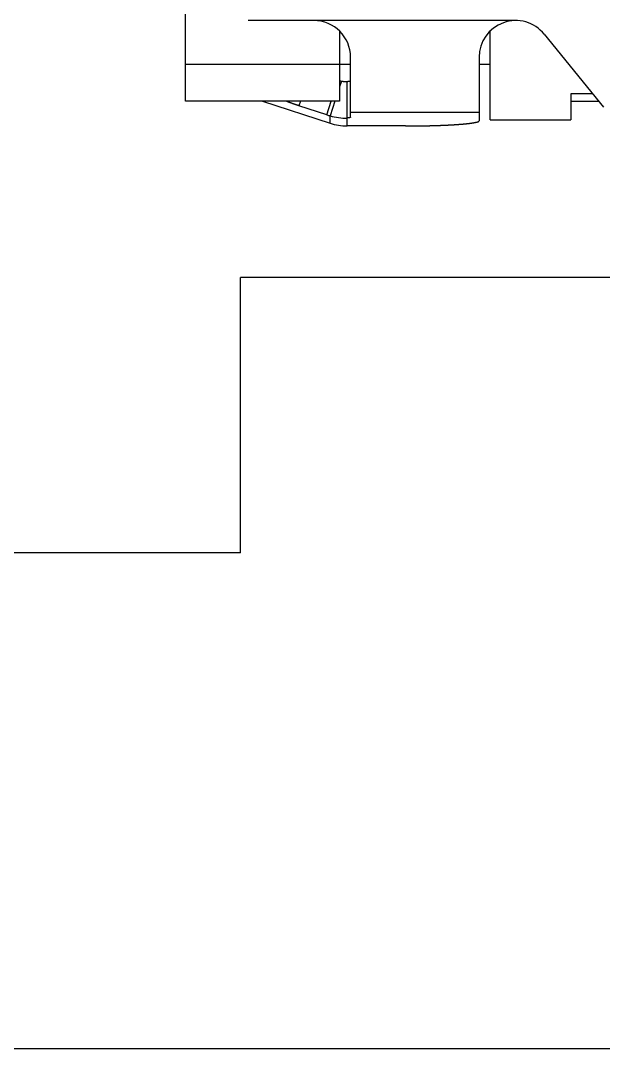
# Model space of a CAD drawing. Extents: x 16.7 to 47.9, y 2.6 to 52.9.
# Drawn here: x 27.831 to 29.419, y 45.071 to 47.871 of the extents above; entities that cross this region are included whole.
import ezdxf

# ---------------------------------------------------------------- set-up
doc = ezdxf.new("R2010")
doc.units = 0
doc.header["$LTSCALE"] = 16.335
doc.layers.get('0').update_dxf_attribs({"linetype": 'CONTINUOUS'})

msp = doc.modelspace()

# ---------------------------------------------------------------- linework, layer by layer
for p, q in [((28.2799, 47.6507), (28.2799, 48.5747)), ((29.1799, 47.8707), (28.4506, 47.8707)), ((28.6999, 47.8421), (28.6999, 47.6507)), ((29.1099, 47.6007), (29.1099, 47.8421)), ((29.2576, 47.8336), (29.4188, 47.6345)), ((28.7299, 47.6072), (28.7299, 47.7707)), ((29.0799, 47.7707), (29.0799, 47.5976)), ((28.7299, 47.7507), (28.2799, 47.7507)), ((29.1099, 47.7507), (29.0799, 47.7507)), ((28.7052, 47.7059), (28.6999, 47.6898)), ((28.7206, 47.5837), (28.7206, 47.7049)), ((29.3299, 47.6707), (29.3299, 47.6007)), ((29.3894, 47.6707), (29.3299, 47.6707)), ((28.6999, 47.6507), (28.2799, 47.6507)), ((28.4899, 47.6507), (28.6743, 47.591)), ((28.5933, 47.6507), (28.5893, 47.6385)), ((28.6654, 47.6139), (28.5893, 47.6385)), ((28.6654, 47.6139), (28.6774, 47.6507)), ((28.6872, 47.6507), (28.6743, 47.6111)), ((29.3299, 47.6507), (29.4056, 47.6507)), ((28.6743, 47.591), (28.6743, 47.6111)), ((28.7299, 47.6213), (29.0799, 47.6213)), ((29.1099, 47.6007), (29.3299, 47.6007)), ((28.8799, 47.5837), (28.7206, 47.5837)), ((28.4299, 46.4207), (28.4299, 47.1707)), ((31.0799, 47.1707), (28.4299, 47.1707)), ((28.4299, 46.4207), (26.2299, 46.4207))]:
    msp.add_line(p, q)
msp.add_lwpolyline([(47.3799, 52.8707), (26.5299, 52.8707), (26.5299, 52.6207), (17.3799, 52.6207), (17.3799, 52.1171, -0.57735), (17.3799, 51.4243), (17.3799, 51.0671, -0.267949), (17.1799, 50.7207), (17.1799, 50.2707, -0.645751), (17.4799, 49.6062), (17.4799, 48.3353, -0.645751), (17.1799, 47.6707), (17.1799, 47.2207, -0.267949), (17.3799, 46.8743), (17.3799, 46.5171, -0.57735), (17.3799, 45.8243), (17.3799, 45.3207), (26.5299, 45.3207), (26.5299, 45.0707), (47.3799, 45.0707)], format="xyb")
for points in [[(28.7052, 47.7059, 0), (28.7052, 47.7059, 0), (28.7053, 47.7059, 0), (28.7054, 47.7059, 0), (28.7055, 47.7059, 0), (28.7056, 47.7058, 0), (28.7057, 47.7058, 0), (28.7058, 47.7058, 0), (28.7059, 47.7058, 0), (28.706, 47.7058, 0), (28.7061, 47.7057, 0), (28.7062, 47.7057, 0), (28.7063, 47.7057, 0), (28.7064, 47.7057, 0), (28.7065, 47.7057, 0), (28.7066, 47.7056, 0), (28.7067, 47.7056, 0), (28.7068, 47.7056, 0), (28.7069, 47.7056, 0), (28.707, 47.7056, 0), (28.7071, 47.7055, 0), (28.7072, 47.7055, 0), (28.7073, 47.7055, 0), (28.7074, 47.7055, 0), (28.7074, 47.7055, 0), (28.7075, 47.7055, 0), (28.7076, 47.7054, 0), (28.7077, 47.7054, 0), (28.7078, 47.7054, 0), (28.7079, 47.7054, 0), (28.708, 47.7054, 0), (28.7081, 47.7054, 0), (28.7082, 47.7053, 0), (28.7083, 47.7053, 0), (28.7084, 47.7053, 0), (28.7085, 47.7053, 0), (28.7086, 47.7053, 0), (28.7087, 47.7053, 0), (28.7088, 47.7053, 0), (28.7089, 47.7052, 0), (28.709, 47.7052, 0), (28.7091, 47.7052, 0), (28.7092, 47.7052, 0), (28.7093, 47.7052, 0), (28.7094, 47.7052, 0), (28.7095, 47.7052, 0), (28.7096, 47.7051, 0), (28.7097, 47.7051, 0), (28.7098, 47.7051, 0), (28.7099, 47.7051, 0), (28.71, 47.7051, 0), (28.7101, 47.7051, 0), (28.7102, 47.7051, 0), (28.7103, 47.7051, 0), (28.7103, 47.705, 0), (28.7104, 47.705, 0), (28.7105, 47.705, 0), (28.7106, 47.705, 0), (28.7107, 47.705, 0), (28.7108, 47.705, 0), (28.7109, 47.705, 0), (28.711, 47.705, 0), (28.7111, 47.705, 0), (28.7112, 47.705, 0), (28.7113, 47.7049, 0), (28.7114, 47.7049, 0), (28.7115, 47.7049, 0), (28.7116, 47.7049, 0), (28.7117, 47.7049, 0), (28.7118, 47.7049, 0), (28.7119, 47.7049, 0), (28.712, 47.7049, 0), (28.7121, 47.7049, 0), (28.7122, 47.7049, 0), (28.7123, 47.7049, 0), (28.7124, 47.7048, 0), (28.7125, 47.7048, 0), (28.7126, 47.7048, 0), (28.7127, 47.7048, 0), (28.7128, 47.7048, 0), (28.7129, 47.7048, 0), (28.713, 47.7048, 0), (28.7131, 47.7048, 0), (28.7132, 47.7048, 0), (28.7133, 47.7048, 0), (28.7134, 47.7048, 0), (28.7135, 47.7048, 0), (28.7136, 47.7048, 0), (28.7137, 47.7048, 0), (28.7138, 47.7048, 0), (28.7139, 47.7048, 0), (28.714, 47.7048, 0), (28.7141, 47.7048, 0), (28.7142, 47.7047, 0), (28.7143, 47.7047, 0), (28.7144, 47.7047, 0), (28.7144, 47.7047, 0), (28.7145, 47.7047, 0), (28.7146, 47.7047, 0), (28.7147, 47.7047, 0), (28.7148, 47.7047, 0), (28.7149, 47.7047, 0), (28.715, 47.7047, 0), (28.7151, 47.7047, 0), (28.7152, 47.7047, 0), (28.7153, 47.7047, 0), (28.7154, 47.7047, 0), (28.7155, 47.7047, 0), (28.7156, 47.7047, 0), (28.7157, 47.7047, 0), (28.7158, 47.7047, 0), (28.7159, 47.7047, 0), (28.716, 47.7047, 0), (28.7161, 47.7047, 0), (28.7162, 47.7047, 0), (28.7163, 47.7047, 0), (28.7164, 47.7047, 0), (28.7165, 47.7047, 0), (28.7166, 47.7047, 0), (28.7167, 47.7047, 0), (28.7168, 47.7047, 0), (28.7169, 47.7047, 0), (28.717, 47.7047, 0), (28.7171, 47.7047, 0), (28.7172, 47.7047, 0), (28.7173, 47.7047, 0), (28.7174, 47.7047, 0), (28.7175, 47.7047, 0), (28.7176, 47.7047, 0), (28.7177, 47.7047, 0), (28.7178, 47.7047, 0), (28.7179, 47.7047, 0), (28.718, 47.7047, 0), (28.7181, 47.7047, 0), (28.7182, 47.7047, 0), (28.7183, 47.7048, 0), (28.7184, 47.7048, 0), (28.7185, 47.7048, 0), (28.7186, 47.7048, 0), (28.7187, 47.7048, 0), (28.7188, 47.7048, 0), (28.7189, 47.7048, 0), (28.7189, 47.7048, 0), (28.719, 47.7048, 0), (28.7191, 47.7048, 0), (28.7192, 47.7048, 0), (28.7193, 47.7048, 0), (28.7194, 47.7048, 0), (28.7195, 47.7048, 0), (28.7196, 47.7048, 0), (28.7197, 47.7048, 0), (28.7198, 47.7048, 0), (28.7199, 47.7049, 0), (28.72, 47.7049, 0), (28.7201, 47.7049, 0), (28.7202, 47.7049, 0), (28.7203, 47.7049, 0), (28.7204, 47.7049, 0), (28.7205, 47.7049, 0), (28.7206, 47.7049, 0)], [(28.7206, 47.7049, 0), (28.7206, 47.7049, 0), (28.7207, 47.7049, 0), (28.7207, 47.7049, 0), (28.7208, 47.7049, 0), (28.7208, 47.7049, 0), (28.7208, 47.7049, 0), (28.7209, 47.7049, 0), (28.7209, 47.7049, 0), (28.7209, 47.7049, 0), (28.721, 47.7049, 0), (28.721, 47.7049, 0), (28.7211, 47.705, 0), (28.7211, 47.705, 0), (28.7211, 47.705, 0), (28.7212, 47.705, 0), (28.7212, 47.705, 0), (28.7212, 47.705, 0), (28.7213, 47.705, 0), (28.7213, 47.705, 0), (28.7214, 47.705, 0), (28.7214, 47.705, 0), (28.7214, 47.705, 0), (28.7215, 47.705, 0), (28.7215, 47.705, 0), (28.7215, 47.705, 0), (28.7216, 47.705, 0), (28.7216, 47.705, 0), (28.7217, 47.705, 0), (28.7217, 47.705, 0), (28.7217, 47.705, 0), (28.7218, 47.705, 0), (28.7218, 47.705, 0), (28.7219, 47.705, 0), (28.7219, 47.705, 0), (28.7219, 47.705, 0), (28.722, 47.705, 0), (28.722, 47.7051, 0), (28.722, 47.7051, 0), (28.7221, 47.7051, 0), (28.7221, 47.7051, 0), (28.7222, 47.7051, 0), (28.7222, 47.7051, 0), (28.7222, 47.7051, 0), (28.7223, 47.7051, 0), (28.7223, 47.7051, 0), (28.7223, 47.7051, 0), (28.7224, 47.7051, 0), (28.7224, 47.7051, 0), (28.7225, 47.7051, 0), (28.7225, 47.7051, 0), (28.7225, 47.7051, 0), (28.7226, 47.7051, 0), (28.7226, 47.7051, 0), (28.7226, 47.7051, 0), (28.7227, 47.7051, 0), (28.7227, 47.7051, 0), (28.7228, 47.7051, 0), (28.7228, 47.7051, 0), (28.7228, 47.7051, 0), (28.7229, 47.7051, 0), (28.7229, 47.7052, 0), (28.7229, 47.7052, 0), (28.723, 47.7052, 0), (28.723, 47.7052, 0), (28.7231, 47.7052, 0), (28.7231, 47.7052, 0), (28.7231, 47.7052, 0), (28.7232, 47.7052, 0), (28.7232, 47.7052, 0), (28.7232, 47.7052, 0), (28.7233, 47.7052, 0), (28.7233, 47.7052, 0), (28.7234, 47.7052, 0), (28.7234, 47.7052, 0), (28.7234, 47.7052, 0), (28.7235, 47.7052, 0), (28.7235, 47.7052, 0), (28.7235, 47.7052, 0), (28.7236, 47.7052, 0), (28.7236, 47.7052, 0), (28.7237, 47.7052, 0), (28.7237, 47.7052, 0), (28.7237, 47.7053, 0), (28.7238, 47.7053, 0), (28.7238, 47.7053, 0), (28.7238, 47.7053, 0), (28.7239, 47.7053, 0), (28.7239, 47.7053, 0), (28.724, 47.7053, 0), (28.724, 47.7053, 0), (28.724, 47.7053, 0), (28.7241, 47.7053, 0), (28.7241, 47.7053, 0), (28.7241, 47.7053, 0), (28.7242, 47.7053, 0), (28.7242, 47.7053, 0), (28.7243, 47.7053, 0), (28.7243, 47.7053, 0), (28.7243, 47.7053, 0), (28.7244, 47.7053, 0), (28.7244, 47.7053, 0), (28.7244, 47.7053, 0), (28.7245, 47.7054, 0), (28.7245, 47.7054, 0), (28.7246, 47.7054, 0), (28.7246, 47.7054, 0), (28.7246, 47.7054, 0), (28.7247, 47.7054, 0), (28.7247, 47.7054, 0), (28.7247, 47.7054, 0), (28.7248, 47.7054, 0), (28.7248, 47.7054, 0), (28.7249, 47.7054, 0), (28.7249, 47.7054, 0), (28.7249, 47.7054, 0), (28.725, 47.7054, 0), (28.725, 47.7054, 0), (28.725, 47.7054, 0), (28.7251, 47.7054, 0), (28.7251, 47.7054, 0), (28.7252, 47.7054, 0), (28.7252, 47.7055, 0), (28.7252, 47.7055, 0), (28.7253, 47.7055, 0), (28.7253, 47.7055, 0), (28.7253, 47.7055, 0), (28.7254, 47.7055, 0), (28.7254, 47.7055, 0), (28.7255, 47.7055, 0), (28.7255, 47.7055, 0), (28.7255, 47.7055, 0), (28.7256, 47.7055, 0), (28.7256, 47.7055, 0), (28.7256, 47.7055, 0), (28.7257, 47.7055, 0), (28.7257, 47.7055, 0), (28.7258, 47.7055, 0), (28.7258, 47.7055, 0), (28.7258, 47.7056, 0), (28.7259, 47.7056, 0), (28.7259, 47.7056, 0), (28.7259, 47.7056, 0), (28.726, 47.7056, 0), (28.726, 47.7056, 0), (28.7261, 47.7056, 0), (28.7261, 47.7056, 0), (28.7261, 47.7056, 0), (28.7262, 47.7056, 0), (28.7262, 47.7056, 0), (28.7262, 47.7056, 0), (28.7263, 47.7056, 0), (28.7263, 47.7056, 0), (28.7264, 47.7056, 0), (28.7264, 47.7056, 0), (28.7264, 47.7057, 0), (28.7265, 47.7057, 0), (28.7265, 47.7057, 0), (28.7265, 47.7057, 0), (28.7266, 47.7057, 0), (28.7266, 47.7057, 0), (28.7267, 47.7057, 0), (28.7267, 47.7057, 0), (28.7267, 47.7057, 0), (28.7268, 47.7057, 0), (28.7268, 47.7057, 0), (28.7268, 47.7057, 0), (28.7269, 47.7057, 0), (28.7269, 47.7057, 0), (28.727, 47.7058, 0), (28.727, 47.7058, 0), (28.727, 47.7058, 0), (28.7271, 47.7058, 0), (28.7271, 47.7058, 0), (28.7271, 47.7058, 0), (28.7272, 47.7058, 0), (28.7272, 47.7058, 0), (28.7273, 47.7058, 0), (28.7273, 47.7058, 0), (28.7273, 47.7058, 0), (28.7274, 47.7058, 0), (28.7274, 47.7058, 0), (28.7274, 47.7059, 0), (28.7275, 47.7059, 0), (28.7275, 47.7059, 0), (28.7276, 47.7059, 0), (28.7276, 47.7059, 0), (28.7276, 47.7059, 0), (28.7277, 47.7059, 0), (28.7277, 47.7059, 0), (28.7277, 47.7059, 0), (28.7278, 47.7059, 0), (28.7278, 47.7059, 0), (28.7278, 47.7059, 0), (28.7279, 47.706, 0), (28.7279, 47.706, 0), (28.728, 47.706, 0), (28.728, 47.706, 0), (28.728, 47.706, 0), (28.7281, 47.706, 0), (28.7281, 47.706, 0), (28.7281, 47.706, 0), (28.7282, 47.706, 0), (28.7282, 47.706, 0), (28.7283, 47.706, 0), (28.7283, 47.7061, 0), (28.7283, 47.7061, 0), (28.7284, 47.7061, 0), (28.7284, 47.7061, 0), (28.7284, 47.7061, 0), (28.7285, 47.7061, 0), (28.7285, 47.7061, 0), (28.7285, 47.7061, 0), (28.7286, 47.7061, 0), (28.7286, 47.7061, 0), (28.7287, 47.7062, 0), (28.7287, 47.7062, 0), (28.7287, 47.7062, 0), (28.7288, 47.7062, 0), (28.7288, 47.7062, 0), (28.7288, 47.7062, 0), (28.7289, 47.7062, 0), (28.7289, 47.7062, 0), (28.7289, 47.7063, 0), (28.729, 47.7063, 0), (28.729, 47.7063, 0), (28.7291, 47.7063, 0), (28.7291, 47.7063, 0), (28.7291, 47.7063, 0), (28.7292, 47.7063, 0), (28.7292, 47.7063, 0), (28.7292, 47.7064, 0), (28.7293, 47.7064, 0), (28.7293, 47.7064, 0), (28.7293, 47.7064, 0), (28.7294, 47.7064, 0), (28.7294, 47.7064, 0), (28.7294, 47.7065, 0), (28.7295, 47.7065, 0), (28.7295, 47.7065, 0), (28.7295, 47.7065, 0), (28.7296, 47.7065, 0), (28.7296, 47.7065, 0), (28.7296, 47.7066, 0), (28.7297, 47.7066, 0), (28.7297, 47.7066, 0), (28.7297, 47.7066, 0), (28.7298, 47.7067, 0), (28.7298, 47.7067, 0), (28.7298, 47.7067, 0), (28.7298, 47.7068, 0), (28.7299, 47.7068, 0), (28.7299, 47.7068, 0), (28.7299, 47.7069, 0), (28.7299, 47.7069, 0), (28.7299, 47.7069, 0)], [(28.5893, 47.6385, 0), (28.5891, 47.6386, 0), (28.5889, 47.6387, 0), (28.5887, 47.6388, 0), (28.5885, 47.6388, 0), (28.5882, 47.6389, 0), (28.588, 47.639, 0), (28.5878, 47.639, 0), (28.5876, 47.6391, 0), (28.5874, 47.6392, 0), (28.5871, 47.6393, 0), (28.5869, 47.6393, 0), (28.5867, 47.6394, 0), (28.5865, 47.6395, 0), (28.5863, 47.6395, 0), (28.586, 47.6396, 0), (28.5858, 47.6397, 0), (28.5856, 47.6398, 0), (28.5854, 47.6398, 0), (28.5852, 47.6399, 0), (28.5849, 47.64, 0), (28.5847, 47.64, 0), (28.5845, 47.6401, 0), (28.5843, 47.6402, 0), (28.5841, 47.6403, 0), (28.5839, 47.6403, 0), (28.5836, 47.6404, 0), (28.5834, 47.6405, 0), (28.5832, 47.6406, 0), (28.583, 47.6406, 0), (28.5828, 47.6407, 0), (28.5825, 47.6408, 0), (28.5823, 47.6408, 0), (28.5821, 47.6409, 0), (28.5819, 47.641, 0), (28.5817, 47.6411, 0), (28.5814, 47.6411, 0), (28.5812, 47.6412, 0), (28.581, 47.6413, 0), (28.5808, 47.6414, 0), (28.5806, 47.6414, 0), (28.5803, 47.6415, 0), (28.5801, 47.6416, 0), (28.5799, 47.6417, 0), (28.5797, 47.6417, 0), (28.5795, 47.6418, 0), (28.5793, 47.6419, 0), (28.579, 47.642, 0), (28.5788, 47.642, 0), (28.5786, 47.6421, 0), (28.5784, 47.6422, 0), (28.5782, 47.6423, 0), (28.5779, 47.6423, 0), (28.5777, 47.6424, 0), (28.5775, 47.6425, 0), (28.5773, 47.6426, 0), (28.5771, 47.6426, 0), (28.5769, 47.6427, 0), (28.5766, 47.6428, 0), (28.5764, 47.6429, 0), (28.5762, 47.6429, 0), (28.576, 47.643, 0), (28.5758, 47.6431, 0), (28.5755, 47.6432, 0), (28.5753, 47.6432, 0), (28.5751, 47.6433, 0), (28.5749, 47.6434, 0), (28.5747, 47.6435, 0), (28.5745, 47.6435, 0), (28.5742, 47.6436, 0), (28.574, 47.6437, 0), (28.5738, 47.6438, 0), (28.5736, 47.6438, 0), (28.5734, 47.6439, 0), (28.5731, 47.644, 0), (28.5729, 47.6441, 0), (28.5727, 47.6441, 0), (28.5725, 47.6442, 0), (28.5723, 47.6443, 0), (28.5721, 47.6444, 0), (28.5718, 47.6444, 0), (28.5716, 47.6445, 0), (28.5714, 47.6446, 0), (28.5712, 47.6447, 0), (28.571, 47.6448, 0), (28.5708, 47.6448, 0), (28.5705, 47.6449, 0), (28.5703, 47.645, 0), (28.5701, 47.6451, 0), (28.5699, 47.6451, 0), (28.5697, 47.6452, 0), (28.5695, 47.6453, 0), (28.5692, 47.6454, 0), (28.569, 47.6455, 0), (28.5688, 47.6455, 0), (28.5686, 47.6456, 0), (28.5684, 47.6457, 0), (28.5681, 47.6458, 0), (28.5679, 47.6458, 0), (28.5677, 47.6459, 0), (28.5675, 47.646, 0), (28.5673, 47.6461, 0), (28.5671, 47.6462, 0), (28.5668, 47.6462, 0), (28.5666, 47.6463, 0), (28.5664, 47.6464, 0), (28.5662, 47.6465, 0), (28.566, 47.6466, 0), (28.5658, 47.6466, 0), (28.5655, 47.6467, 0), (28.5653, 47.6468, 0), (28.5651, 47.6469, 0), (28.5649, 47.6469, 0), (28.5647, 47.647, 0), (28.5645, 47.6471, 0), (28.5642, 47.6472, 0), (28.564, 47.6473, 0), (28.5638, 47.6473, 0), (28.5636, 47.6474, 0), (28.5634, 47.6475, 0), (28.5632, 47.6476, 0), (28.5629, 47.6477, 0), (28.5627, 47.6478, 0), (28.5625, 47.6478, 0), (28.5623, 47.6479, 0), (28.5621, 47.648, 0), (28.5619, 47.6481, 0), (28.5617, 47.6482, 0), (28.5614, 47.6482, 0), (28.5612, 47.6483, 0), (28.561, 47.6484, 0), (28.5608, 47.6485, 0), (28.5606, 47.6486, 0), (28.5604, 47.6486, 0), (28.5601, 47.6487, 0), (28.5599, 47.6488, 0), (28.5597, 47.6489, 0), (28.5595, 47.649, 0), (28.5593, 47.6491, 0), (28.5591, 47.6491, 0), (28.5588, 47.6492, 0), (28.5586, 47.6493, 0), (28.5584, 47.6494, 0), (28.5582, 47.6495, 0), (28.558, 47.6496, 0), (28.5578, 47.6496, 0), (28.5576, 47.6497, 0), (28.5573, 47.6498, 0), (28.5571, 47.6499, 0), (28.5569, 47.65, 0), (28.5567, 47.6501, 0), (28.5565, 47.6501, 0), (28.5563, 47.6502, 0), (28.5561, 47.6503, 0), (28.5558, 47.6504, 0), (28.5556, 47.6505, 0), (28.5554, 47.6506, 0), (28.5552, 47.6507, 0), (28.555, 47.6507, 0), (28.5548, 47.6508, 0)], [(28.7299, 47.6072, 0), (28.7299, 47.6071, 0), (28.7299, 47.6071, 0), (28.7299, 47.6071, 0), (28.7299, 47.607, 0), (28.7298, 47.607, 0), (28.7298, 47.607, 0), (28.7298, 47.6069, 0), (28.7298, 47.6069, 0), (28.7297, 47.6069, 0), (28.7297, 47.6069, 0), (28.7297, 47.6068, 0), (28.7296, 47.6068, 0), (28.7296, 47.6068, 0), (28.7296, 47.6068, 0), (28.7295, 47.6068, 0), (28.7295, 47.6067, 0), (28.7295, 47.6067, 0), (28.7294, 47.6067, 0), (28.7294, 47.6067, 0), (28.7294, 47.6067, 0), (28.7293, 47.6067, 0), (28.7293, 47.6066, 0), (28.7293, 47.6066, 0), (28.7292, 47.6066, 0), (28.7292, 47.6066, 0), (28.7292, 47.6066, 0), (28.7291, 47.6066, 0), (28.7291, 47.6066, 0), (28.7291, 47.6065, 0), (28.729, 47.6065, 0), (28.729, 47.6065, 0), (28.7289, 47.6065, 0), (28.7289, 47.6065, 0), (28.7289, 47.6065, 0), (28.7288, 47.6065, 0), (28.7288, 47.6065, 0), (28.7288, 47.6064, 0), (28.7287, 47.6064, 0), (28.7287, 47.6064, 0), (28.7287, 47.6064, 0), (28.7286, 47.6064, 0), (28.7286, 47.6064, 0), (28.7285, 47.6064, 0), (28.7285, 47.6064, 0), (28.7285, 47.6063, 0), (28.7284, 47.6063, 0), (28.7284, 47.6063, 0), (28.7284, 47.6063, 0), (28.7283, 47.6063, 0), (28.7283, 47.6063, 0), (28.7283, 47.6063, 0), (28.7282, 47.6063, 0), (28.7282, 47.6063, 0), (28.7281, 47.6063, 0), (28.7281, 47.6062, 0), (28.7281, 47.6062, 0), (28.728, 47.6062, 0), (28.728, 47.6062, 0), (28.728, 47.6062, 0), (28.7279, 47.6062, 0), (28.7279, 47.6062, 0), (28.7278, 47.6062, 0), (28.7278, 47.6062, 0), (28.7278, 47.6062, 0), (28.7277, 47.6062, 0), (28.7277, 47.6062, 0), (28.7277, 47.6061, 0), (28.7276, 47.6061, 0), (28.7276, 47.6061, 0), (28.7276, 47.6061, 0), (28.7275, 47.6061, 0), (28.7275, 47.6061, 0), (28.7274, 47.6061, 0), (28.7274, 47.6061, 0), (28.7274, 47.6061, 0), (28.7273, 47.6061, 0), (28.7273, 47.6061, 0), (28.7273, 47.6061, 0), (28.7272, 47.606, 0), (28.7272, 47.606, 0), (28.7271, 47.606, 0), (28.7271, 47.606, 0), (28.7271, 47.606, 0), (28.727, 47.606, 0), (28.727, 47.606, 0), (28.727, 47.606, 0), (28.7269, 47.606, 0), (28.7269, 47.606, 0), (28.7268, 47.606, 0), (28.7268, 47.606, 0), (28.7268, 47.606, 0), (28.7267, 47.606, 0), (28.7267, 47.6059, 0), (28.7267, 47.6059, 0), (28.7266, 47.6059, 0), (28.7266, 47.6059, 0), (28.7265, 47.6059, 0), (28.7265, 47.6059, 0), (28.7265, 47.6059, 0), (28.7264, 47.6059, 0), (28.7264, 47.6059, 0), (28.7264, 47.6059, 0), (28.7263, 47.6059, 0), (28.7263, 47.6059, 0), (28.7262, 47.6059, 0), (28.7262, 47.6059, 0), (28.7262, 47.6059, 0), (28.7261, 47.6058, 0), (28.7261, 47.6058, 0), (28.7261, 47.6058, 0), (28.726, 47.6058, 0), (28.726, 47.6058, 0), (28.7259, 47.6058, 0), (28.7259, 47.6058, 0), (28.7259, 47.6058, 0), (28.7258, 47.6058, 0), (28.7258, 47.6058, 0), (28.7258, 47.6058, 0), (28.7257, 47.6058, 0), (28.7257, 47.6058, 0), (28.7256, 47.6058, 0), (28.7256, 47.6058, 0), (28.7256, 47.6058, 0), (28.7255, 47.6057, 0), (28.7255, 47.6057, 0), (28.7255, 47.6057, 0), (28.7254, 47.6057, 0), (28.7254, 47.6057, 0), (28.7253, 47.6057, 0), (28.7253, 47.6057, 0), (28.7253, 47.6057, 0), (28.7252, 47.6057, 0), (28.7252, 47.6057, 0), (28.7252, 47.6057, 0), (28.7251, 47.6057, 0), (28.7251, 47.6057, 0), (28.725, 47.6057, 0), (28.725, 47.6057, 0), (28.725, 47.6057, 0), (28.7249, 47.6057, 0), (28.7249, 47.6057, 0), (28.7249, 47.6056, 0), (28.7248, 47.6056, 0), (28.7248, 47.6056, 0), (28.7247, 47.6056, 0), (28.7247, 47.6056, 0), (28.7247, 47.6056, 0), (28.7246, 47.6056, 0), (28.7246, 47.6056, 0), (28.7246, 47.6056, 0), (28.7245, 47.6056, 0), (28.7245, 47.6056, 0), (28.7244, 47.6056, 0), (28.7244, 47.6056, 0), (28.7244, 47.6056, 0), (28.7243, 47.6056, 0), (28.7243, 47.6056, 0), (28.7243, 47.6056, 0), (28.7242, 47.6056, 0), (28.7242, 47.6056, 0), (28.7241, 47.6056, 0), (28.7241, 47.6055, 0), (28.7241, 47.6055, 0), (28.724, 47.6055, 0), (28.724, 47.6055, 0), (28.724, 47.6055, 0), (28.7239, 47.6055, 0), (28.7239, 47.6055, 0), (28.7238, 47.6055, 0), (28.7238, 47.6055, 0), (28.7238, 47.6055, 0), (28.7237, 47.6055, 0), (28.7237, 47.6055, 0), (28.7237, 47.6055, 0), (28.7236, 47.6055, 0), (28.7236, 47.6055, 0), (28.7235, 47.6055, 0), (28.7235, 47.6055, 0), (28.7235, 47.6055, 0), (28.7234, 47.6055, 0), (28.7234, 47.6055, 0), (28.7234, 47.6055, 0), (28.7233, 47.6054, 0), (28.7233, 47.6054, 0), (28.7232, 47.6054, 0), (28.7232, 47.6054, 0), (28.7232, 47.6054, 0), (28.7231, 47.6054, 0), (28.7231, 47.6054, 0), (28.7231, 47.6054, 0), (28.723, 47.6054, 0), (28.723, 47.6054, 0), (28.7229, 47.6054, 0), (28.7229, 47.6054, 0), (28.7229, 47.6054, 0), (28.7228, 47.6054, 0), (28.7228, 47.6054, 0), (28.7228, 47.6054, 0), (28.7227, 47.6054, 0), (28.7227, 47.6054, 0), (28.7226, 47.6054, 0), (28.7226, 47.6054, 0), (28.7226, 47.6054, 0), (28.7225, 47.6054, 0), (28.7225, 47.6053, 0), (28.7225, 47.6053, 0), (28.7224, 47.6053, 0), (28.7224, 47.6053, 0), (28.7223, 47.6053, 0), (28.7223, 47.6053, 0), (28.7223, 47.6053, 0), (28.7222, 47.6053, 0), (28.7222, 47.6053, 0), (28.7222, 47.6053, 0), (28.7221, 47.6053, 0), (28.7221, 47.6053, 0), (28.722, 47.6053, 0), (28.722, 47.6053, 0), (28.722, 47.6053, 0), (28.7219, 47.6053, 0), (28.7219, 47.6053, 0), (28.7219, 47.6053, 0), (28.7218, 47.6053, 0), (28.7218, 47.6053, 0), (28.7217, 47.6053, 0), (28.7217, 47.6053, 0), (28.7217, 47.6053, 0), (28.7216, 47.6053, 0), (28.7216, 47.6052, 0), (28.7215, 47.6052, 0), (28.7215, 47.6052, 0), (28.7215, 47.6052, 0), (28.7214, 47.6052, 0), (28.7214, 47.6052, 0), (28.7214, 47.6052, 0), (28.7213, 47.6052, 0), (28.7213, 47.6052, 0), (28.7212, 47.6052, 0), (28.7212, 47.6052, 0), (28.7212, 47.6052, 0), (28.7211, 47.6052, 0), (28.7211, 47.6052, 0), (28.7211, 47.6052, 0), (28.721, 47.6052, 0), (28.721, 47.6052, 0), (28.7209, 47.6052, 0), (28.7209, 47.6052, 0), (28.7209, 47.6052, 0), (28.7208, 47.6052, 0), (28.7208, 47.6052, 0), (28.7208, 47.6052, 0), (28.7207, 47.6052, 0), (28.7207, 47.6052, 0), (28.7206, 47.6052, 0), (28.7206, 47.6052, 0)], [(28.8799, 47.5837, 0), (28.8803, 47.5837, 0), (28.8807, 47.5837, 0), (28.8812, 47.5837, 0), (28.8816, 47.5837, 0), (28.882, 47.5837, 0), (28.8824, 47.5837, 0), (28.8828, 47.5837, 0), (28.8833, 47.5837, 0), (28.8837, 47.5837, 0), (28.8841, 47.5837, 0), (28.8845, 47.5837, 0), (28.8849, 47.5837, 0), (28.8854, 47.5837, 0), (28.8858, 47.5837, 0), (28.8862, 47.5837, 0), (28.8866, 47.5837, 0), (28.8871, 47.5837, 0), (28.8875, 47.5837, 0), (28.8879, 47.5837, 0), (28.8883, 47.5837, 0), (28.8887, 47.5837, 0), (28.8892, 47.5837, 0), (28.8896, 47.5837, 0), (28.89, 47.5837, 0), (28.8904, 47.5837, 0), (28.8908, 47.5837, 0), (28.8913, 47.5837, 0), (28.8917, 47.5837, 0), (28.8921, 47.5837, 0), (28.8925, 47.5837, 0), (28.8929, 47.5837, 0), (28.8934, 47.5837, 0), (28.8938, 47.5837, 0), (28.8942, 47.5837, 0), (28.8946, 47.5837, 0), (28.8951, 47.5837, 0), (28.8955, 47.5837, 0), (28.8959, 47.5837, 0), (28.8963, 47.5837, 0), (28.8967, 47.5837, 0), (28.8972, 47.5837, 0), (28.8976, 47.5837, 0), (28.898, 47.5837, 0), (28.8984, 47.5837, 0), (28.8988, 47.5837, 0), (28.8993, 47.5837, 0), (28.8997, 47.5837, 0), (28.9001, 47.5837, 0), (28.9005, 47.5837, 0), (28.9009, 47.5837, 0), (28.9014, 47.5837, 0), (28.9018, 47.5838, 0), (28.9022, 47.5838, 0), (28.9026, 47.5838, 0), (28.9031, 47.5838, 0), (28.9035, 47.5838, 0), (28.9039, 47.5838, 0), (28.9043, 47.5838, 0), (28.9047, 47.5838, 0), (28.9052, 47.5838, 0), (28.9056, 47.5838, 0), (28.906, 47.5838, 0), (28.9064, 47.5838, 0), (28.9068, 47.5838, 0), (28.9073, 47.5838, 0), (28.9077, 47.5838, 0), (28.9081, 47.5838, 0), (28.9085, 47.5838, 0), (28.9089, 47.5838, 0), (28.9094, 47.5838, 0), (28.9098, 47.5838, 0), (28.9102, 47.5838, 0), (28.9106, 47.5838, 0), (28.9111, 47.5838, 0), (28.9115, 47.5838, 0), (28.9119, 47.5838, 0), (28.9123, 47.5839, 0), (28.9127, 47.5839, 0), (28.9132, 47.5839, 0), (28.9136, 47.5839, 0), (28.914, 47.5839, 0), (28.9144, 47.5839, 0), (28.9148, 47.5839, 0), (28.9153, 47.5839, 0), (28.9157, 47.5839, 0), (28.9161, 47.5839, 0), (28.9165, 47.5839, 0), (28.9169, 47.5839, 0), (28.9174, 47.5839, 0), (28.9178, 47.5839, 0), (28.9182, 47.5839, 0), (28.9186, 47.5839, 0), (28.919, 47.5839, 0), (28.9195, 47.5839, 0), (28.9199, 47.5839, 0), (28.9203, 47.584, 0), (28.9207, 47.584, 0), (28.9212, 47.584, 0), (28.9216, 47.584, 0), (28.922, 47.584, 0), (28.9224, 47.584, 0), (28.9228, 47.584, 0), (28.9233, 47.584, 0), (28.9237, 47.584, 0), (28.9241, 47.584, 0), (28.9245, 47.584, 0), (28.9249, 47.584, 0), (28.9254, 47.584, 0), (28.9258, 47.584, 0), (28.9262, 47.584, 0), (28.9266, 47.5841, 0), (28.927, 47.5841, 0), (28.9275, 47.5841, 0), (28.9279, 47.5841, 0), (28.9283, 47.5841, 0), (28.9287, 47.5841, 0), (28.9292, 47.5841, 0), (28.9296, 47.5841, 0), (28.93, 47.5841, 0), (28.9304, 47.5841, 0), (28.9308, 47.5841, 0), (28.9313, 47.5841, 0), (28.9317, 47.5841, 0), (28.9321, 47.5842, 0), (28.9325, 47.5842, 0), (28.9329, 47.5842, 0), (28.9334, 47.5842, 0), (28.9338, 47.5842, 0), (28.9342, 47.5842, 0), (28.9346, 47.5842, 0), (28.935, 47.5842, 0), (28.9355, 47.5842, 0), (28.9359, 47.5842, 0), (28.9363, 47.5842, 0), (28.9367, 47.5842, 0), (28.9371, 47.5843, 0), (28.9376, 47.5843, 0), (28.938, 47.5843, 0), (28.9384, 47.5843, 0), (28.9388, 47.5843, 0), (28.9393, 47.5843, 0), (28.9397, 47.5843, 0), (28.9401, 47.5843, 0), (28.9405, 47.5843, 0), (28.9409, 47.5843, 0), (28.9414, 47.5843, 0), (28.9418, 47.5844, 0), (28.9422, 47.5844, 0), (28.9426, 47.5844, 0), (28.943, 47.5844, 0), (28.9435, 47.5844, 0), (28.9439, 47.5844, 0), (28.9443, 47.5844, 0), (28.9447, 47.5844, 0), (28.9451, 47.5844, 0), (28.9456, 47.5844, 0), (28.946, 47.5845, 0), (28.9464, 47.5845, 0), (28.9468, 47.5845, 0), (28.9472, 47.5845, 0), (28.9477, 47.5845, 0), (28.9481, 47.5845, 0), (28.9485, 47.5845, 0), (28.9489, 47.5845, 0), (28.9494, 47.5845, 0), (28.9498, 47.5845, 0), (28.9502, 47.5846, 0), (28.9506, 47.5846, 0), (28.951, 47.5846, 0), (28.9515, 47.5846, 0), (28.9519, 47.5846, 0), (28.9523, 47.5846, 0), (28.9527, 47.5846, 0), (28.9531, 47.5846, 0), (28.9536, 47.5846, 0), (28.954, 47.5847, 0), (28.9544, 47.5847, 0), (28.9548, 47.5847, 0), (28.9552, 47.5847, 0), (28.9557, 47.5847, 0), (28.9561, 47.5847, 0), (28.9565, 47.5847, 0), (28.9569, 47.5847, 0), (28.9573, 47.5848, 0), (28.9578, 47.5848, 0), (28.9582, 47.5848, 0), (28.9586, 47.5848, 0), (28.959, 47.5848, 0), (28.9595, 47.5848, 0), (28.9599, 47.5848, 0), (28.9603, 47.5848, 0), (28.9607, 47.5849, 0), (28.9611, 47.5849, 0), (28.9616, 47.5849, 0), (28.962, 47.5849, 0), (28.9624, 47.5849, 0), (28.9628, 47.5849, 0), (28.9632, 47.5849, 0), (28.9637, 47.585, 0), (28.9641, 47.585, 0), (28.9645, 47.585, 0), (28.9649, 47.585, 0), (28.9653, 47.585, 0), (28.9658, 47.585, 0), (28.9662, 47.585, 0), (28.9666, 47.585, 0), (28.967, 47.5851, 0), (28.9674, 47.5851, 0), (28.9679, 47.5851, 0), (28.9683, 47.5851, 0), (28.9687, 47.5851, 0), (28.9691, 47.5851, 0), (28.9696, 47.5851, 0), (28.97, 47.5852, 0), (28.9704, 47.5852, 0), (28.9708, 47.5852, 0), (28.9712, 47.5852, 0), (28.9717, 47.5852, 0), (28.9721, 47.5852, 0), (28.9725, 47.5853, 0), (28.9729, 47.5853, 0), (28.9733, 47.5853, 0), (28.9738, 47.5853, 0), (28.9742, 47.5853, 0), (28.9746, 47.5853, 0), (28.975, 47.5853, 0), (28.9754, 47.5854, 0), (28.9759, 47.5854, 0), (28.9763, 47.5854, 0), (28.9767, 47.5854, 0), (28.9771, 47.5854, 0), (28.9775, 47.5854, 0), (28.978, 47.5855, 0), (28.9784, 47.5855, 0), (28.9788, 47.5855, 0), (28.9792, 47.5855, 0), (28.9796, 47.5855, 0), (28.9801, 47.5855, 0), (28.9805, 47.5856, 0), (28.9809, 47.5856, 0), (28.9813, 47.5856, 0), (28.9818, 47.5856, 0), (28.9822, 47.5856, 0), (28.9826, 47.5856, 0), (28.983, 47.5857, 0), (28.9834, 47.5857, 0), (28.9839, 47.5857, 0), (28.9843, 47.5857, 0), (28.9847, 47.5857, 0), (28.9851, 47.5858, 0), (28.9855, 47.5858, 0), (28.986, 47.5858, 0), (28.9864, 47.5858, 0), (28.9868, 47.5858, 0), (28.9872, 47.5858, 0), (28.9876, 47.5859, 0), (28.9881, 47.5859, 0), (28.9885, 47.5859, 0), (28.9889, 47.5859, 0), (28.9893, 47.5859, 0), (28.9897, 47.586, 0), (28.9902, 47.586, 0), (28.9906, 47.586, 0), (28.991, 47.586, 0), (28.9914, 47.586, 0), (28.9918, 47.5861, 0), (28.9923, 47.5861, 0), (28.9927, 47.5861, 0), (28.9931, 47.5861, 0), (28.9935, 47.5861, 0), (28.9939, 47.5862, 0), (28.9944, 47.5862, 0), (28.9948, 47.5862, 0), (28.9952, 47.5862, 0), (28.9956, 47.5862, 0), (28.9961, 47.5863, 0), (28.9965, 47.5863, 0), (28.9969, 47.5863, 0), (28.9973, 47.5863, 0), (28.9977, 47.5863, 0), (28.9982, 47.5864, 0), (28.9986, 47.5864, 0), (28.999, 47.5864, 0), (28.9994, 47.5864, 0), (28.9998, 47.5865, 0), (29.0003, 47.5865, 0), (29.0007, 47.5865, 0), (29.0011, 47.5865, 0), (29.0015, 47.5865, 0), (29.0019, 47.5866, 0), (29.0024, 47.5866, 0), (29.0028, 47.5866, 0), (29.0032, 47.5866, 0), (29.0036, 47.5867, 0), (29.004, 47.5867, 0), (29.0045, 47.5867, 0), (29.0049, 47.5867, 0), (29.0053, 47.5867, 0), (29.0057, 47.5868, 0), (29.0061, 47.5868, 0), (29.0066, 47.5868, 0), (29.007, 47.5868, 0), (29.0074, 47.5869, 0), (29.0078, 47.5869, 0), (29.0082, 47.5869, 0), (29.0087, 47.5869, 0), (29.0091, 47.587, 0), (29.0095, 47.587, 0), (29.0099, 47.587, 0), (29.0103, 47.587, 0), (29.0108, 47.5871, 0), (29.0112, 47.5871, 0), (29.0116, 47.5871, 0), (29.012, 47.5871, 0), (29.0124, 47.5872, 0), (29.0129, 47.5872, 0), (29.0133, 47.5872, 0), (29.0137, 47.5872, 0), (29.0141, 47.5873, 0), (29.0145, 47.5873, 0), (29.015, 47.5873, 0), (29.0154, 47.5874, 0), (29.0158, 47.5874, 0), (29.0162, 47.5874, 0), (29.0166, 47.5874, 0), (29.0171, 47.5875, 0), (29.0175, 47.5875, 0), (29.0179, 47.5875, 0), (29.0183, 47.5875, 0), (29.0187, 47.5876, 0), (29.0192, 47.5876, 0), (29.0196, 47.5876, 0), (29.02, 47.5877, 0), (29.0204, 47.5877, 0), (29.0208, 47.5877, 0), (29.0213, 47.5878, 0), (29.0217, 47.5878, 0), (29.0221, 47.5878, 0), (29.0225, 47.5878, 0), (29.0229, 47.5879, 0), (29.0234, 47.5879, 0), (29.0238, 47.5879, 0), (29.0242, 47.588, 0), (29.0246, 47.588, 0), (29.025, 47.588, 0), (29.0255, 47.5881, 0), (29.0259, 47.5881, 0), (29.0263, 47.5881, 0), (29.0267, 47.5881, 0), (29.0271, 47.5882, 0), (29.0276, 47.5882, 0), (29.028, 47.5882, 0), (29.0284, 47.5883, 0), (29.0288, 47.5883, 0), (29.0292, 47.5883, 0), (29.0297, 47.5884, 0), (29.0301, 47.5884, 0), (29.0305, 47.5884, 0), (29.0309, 47.5885, 0), (29.0313, 47.5885, 0), (29.0318, 47.5885, 0), (29.0322, 47.5886, 0), (29.0326, 47.5886, 0), (29.033, 47.5886, 0), (29.0334, 47.5887, 0), (29.0339, 47.5887, 0), (29.0343, 47.5888, 0), (29.0347, 47.5888, 0), (29.0351, 47.5888, 0), (29.0355, 47.5889, 0), (29.036, 47.5889, 0), (29.0364, 47.5889, 0), (29.0368, 47.589, 0), (29.0372, 47.589, 0), (29.0376, 47.589, 0), (29.0381, 47.5891, 0), (29.0385, 47.5891, 0), (29.0389, 47.5892, 0), (29.0393, 47.5892, 0), (29.0397, 47.5892, 0), (29.0402, 47.5893, 0), (29.0406, 47.5893, 0), (29.041, 47.5894, 0), (29.0414, 47.5894, 0), (29.0418, 47.5894, 0), (29.0422, 47.5895, 0), (29.0427, 47.5895, 0), (29.0431, 47.5896, 0), (29.0435, 47.5896, 0), (29.0439, 47.5896, 0), (29.0443, 47.5897, 0), (29.0448, 47.5897, 0), (29.0452, 47.5898, 0), (29.0456, 47.5898, 0), (29.046, 47.5899, 0), (29.0464, 47.5899, 0), (29.0469, 47.5899, 0), (29.0473, 47.59, 0), (29.0477, 47.59, 0), (29.0481, 47.5901, 0), (29.0485, 47.5901, 0), (29.0489, 47.5902, 0), (29.0494, 47.5902, 0), (29.0498, 47.5903, 0), (29.0502, 47.5903, 0), (29.0506, 47.5903, 0), (29.051, 47.5904, 0), (29.0515, 47.5904, 0), (29.0519, 47.5905, 0), (29.0523, 47.5905, 0), (29.0527, 47.5906, 0), (29.0531, 47.5906, 0), (29.0536, 47.5907, 0), (29.054, 47.5907, 0), (29.0544, 47.5908, 0), (29.0548, 47.5908, 0), (29.0552, 47.5909, 0), (29.0556, 47.591, 0), (29.0561, 47.591, 0), (29.0565, 47.5911, 0), (29.0569, 47.5911, 0), (29.0573, 47.5912, 0), (29.0577, 47.5912, 0), (29.0581, 47.5913, 0), (29.0586, 47.5913, 0), (29.059, 47.5914, 0), (29.0594, 47.5915, 0), (29.0598, 47.5915, 0), (29.0602, 47.5916, 0), (29.0606, 47.5916, 0), (29.0611, 47.5917, 0), (29.0615, 47.5918, 0), (29.0619, 47.5918, 0), (29.0623, 47.5919, 0), (29.0627, 47.592, 0), (29.0631, 47.592, 0), (29.0636, 47.5921, 0), (29.064, 47.5922, 0), (29.0644, 47.5922, 0), (29.0648, 47.5923, 0), (29.0652, 47.5924, 0), (29.0656, 47.5924, 0), (29.066, 47.5925, 0), (29.0665, 47.5926, 0), (29.0669, 47.5927, 0), (29.0673, 47.5927, 0), (29.0677, 47.5928, 0), (29.0681, 47.5929, 0), (29.0685, 47.593, 0), (29.0689, 47.5931, 0), (29.0694, 47.5931, 0), (29.0698, 47.5932, 0), (29.0702, 47.5933, 0), (29.0706, 47.5934, 0), (29.071, 47.5935, 0), (29.0714, 47.5936, 0), (29.0718, 47.5937, 0), (29.0722, 47.5938, 0), (29.0726, 47.5939, 0), (29.073, 47.594, 0), (29.0735, 47.5941, 0), (29.0739, 47.5942, 0), (29.0743, 47.5943, 0), (29.0747, 47.5944, 0), (29.0751, 47.5946, 0), (29.0755, 47.5947, 0), (29.0759, 47.5948, 0), (29.0763, 47.595, 0), (29.0767, 47.5951, 0), (29.0771, 47.5953, 0), (29.0774, 47.5954, 0), (29.0778, 47.5956, 0), (29.0782, 47.5958, 0), (29.0786, 47.596, 0), (29.0789, 47.5962, 0), (29.0793, 47.5965, 0), (29.0796, 47.5969, 0), (29.0798, 47.5972, 0), (29.0799, 47.5976, 0)]]:
    msp.add_polyline3d(points)
for centre, radius, start, end in [((28.6299, 47.7707), 0.1, 0, 90), ((29.1799, 47.7707), 0.1, 38.9767, 180), ((28.9205, 48.3999), 0.7266, 252.3269, 252.7613), ((28.8915, 48.311), 0.7329, 252.0358, 252.7606), ((28.7162, 47.7547), 0.1496, 253.7333, 271.706), ((28.7206, 47.734), 0.1504, 252.0434, 269.9997)]:
    msp.add_arc(centre, radius, start, end)

doc.saveas('drawing.dxf')
